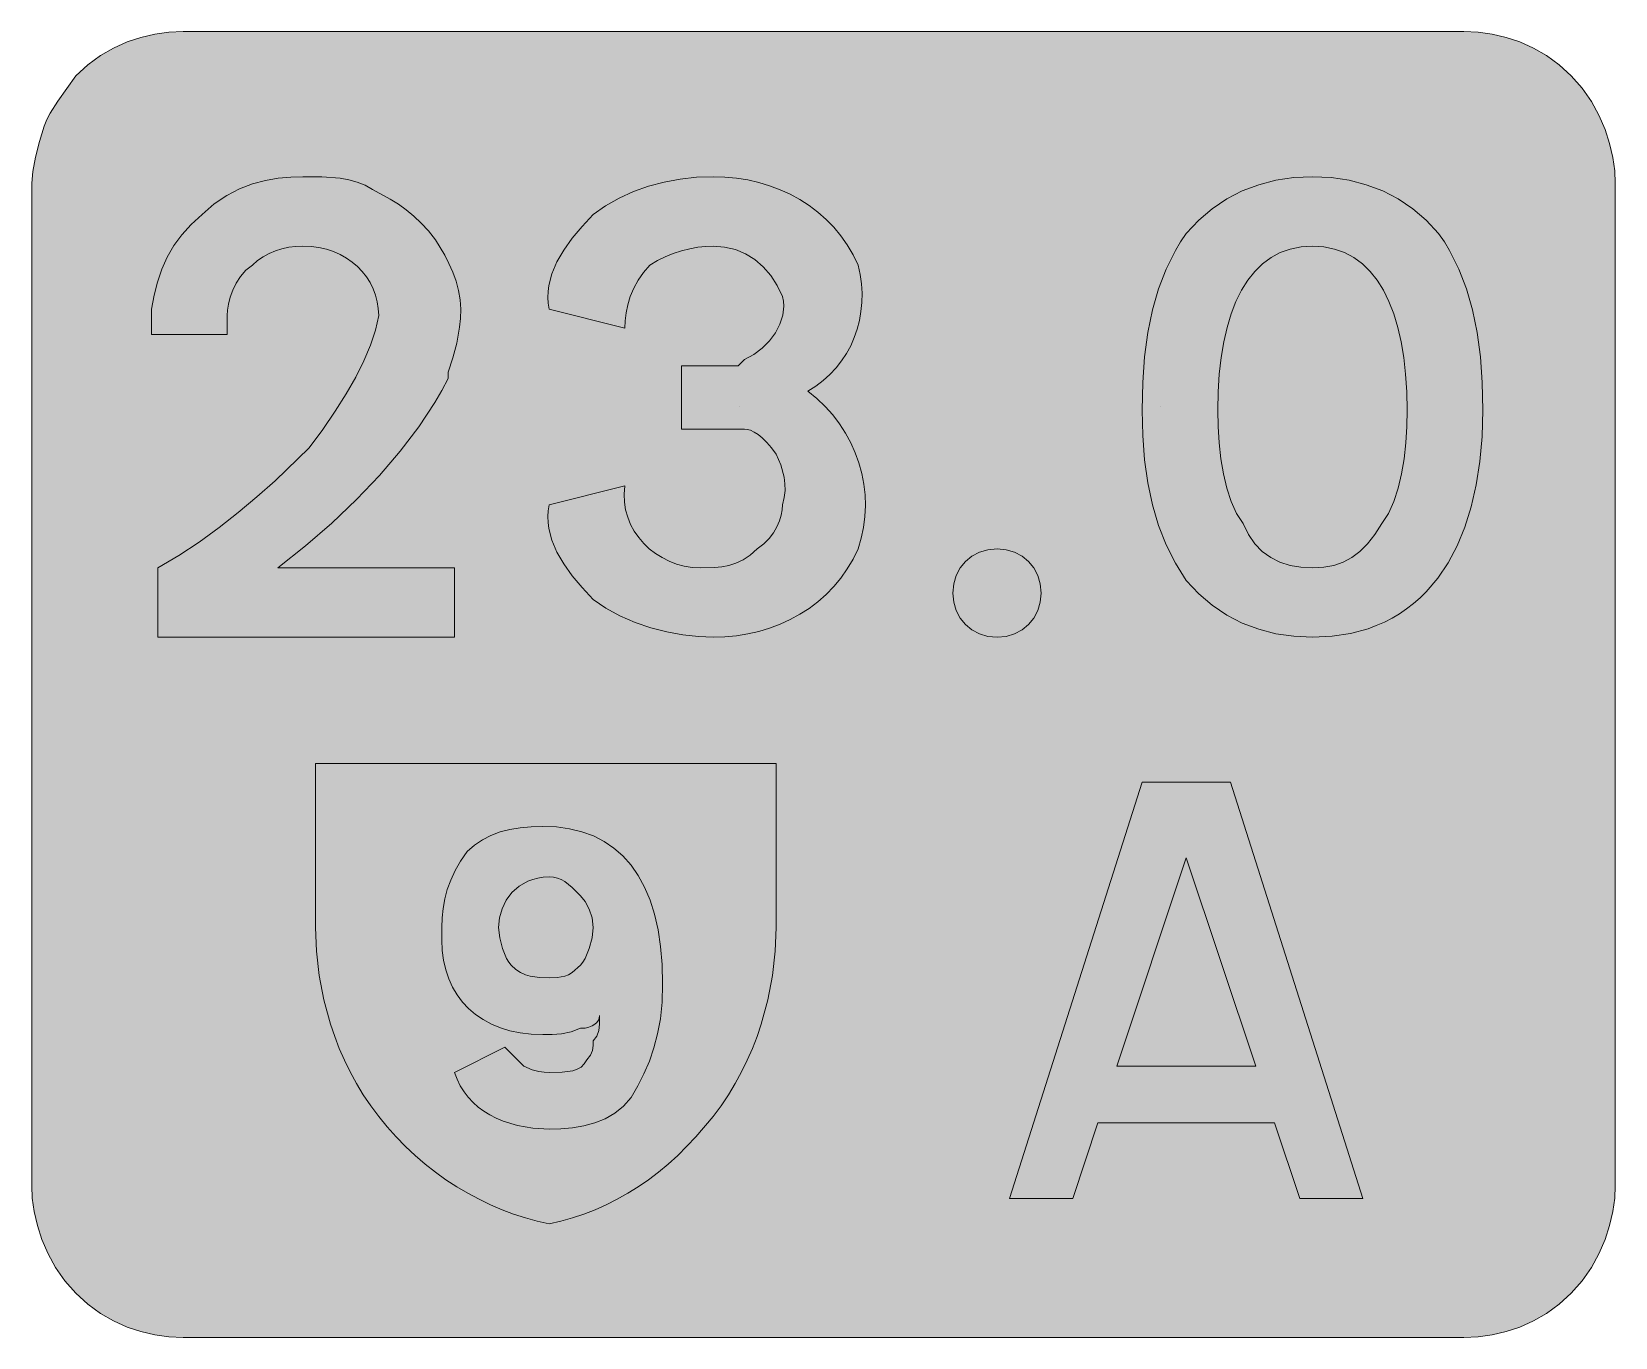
# Model space of a CAD drawing. Header units: metres. Extents: x 133 to 434, y 10 to 258.
import ezdxf

# ---------------------------------------------------------------- set-up
doc = ezdxf.new("R2010")
doc.units = ezdxf.units.M
for name, color, linetype, true_color in [('FILL_BLACK_000000', 7, 'Continuous', 0x000000), ('FILL_LIME_00FF00', 7, 'Continuous', 0x00ff00), ('FILL_WHITE_FFFFFF', 7, 'Continuous', 0xffffff), ('FILL_YELLOW_FFFF00', 7, 'Continuous', 0xffff00), ('STROKE_WHITE_FFFFFF', 7, 'Continuous', 0xffffff)]:
    doc.layers.add(name, color=color, linetype=linetype, true_color=true_color)

msp = doc.modelspace()

# ---------------------------------------------------------------- hatches: boundary and pattern name
at = {"layer": 'FILL_BLACK_000000', "true_color": 0x000000}
h = msp.add_hatch(color=7, dxfattribs=at)
h.dxf.hatch_style = 1
h.paths.add_polyline_path([(226.35, 61.44), (227.94, 60.75), (229.2, 60.39), (230.23, 60.26), (231.15, 60.24), (233.63, 60.28), (235.65, 60.54), (236.49, 60.83), (237.23, 61.25), (237.84, 61.85), (238.35, 62.64), (239.04, 63.54), (239.4, 64.44), (239.53, 65.34), (239.55, 66.24), (240.24, 67.16), (240.6, 68.19), (240.73, 69.45), (240.75, 71.04), (240.69, 70.59), (240.53, 70.16), (240.24, 69.75), (239.85, 69.39), (239.34, 69.08), (238.73, 68.85), (237.99, 68.69), (237.15, 68.64), (235.35, 67.95), (233.55, 67.59), (231.75, 67.46), (229.95, 67.44), (227.76, 67.52), (225.68, 67.77), (223.72, 68.18), (221.89, 68.73), (220.18, 69.44), (218.6, 70.29), (217.16, 71.27), (215.85, 72.39), (214.68, 73.63), (213.66, 75), (212.79, 76.48), (212.06, 78.07), (211.49, 79.77), (211.08, 81.57), (210.83, 83.46), (210.75, 85.44), (210.75, 87.84), (210.81, 89.64), (210.99, 91.44), (211.32, 93.24), (211.8, 95.04), (212.45, 96.84), (213.28, 98.64), (214.31, 100.44), (215.55, 102.24), (216.96, 103.48), (218.48, 104.51), (220.11, 105.34), (221.85, 105.99), (223.71, 106.47), (225.68, 106.8), (227.76, 106.98), (229.95, 107.04), (232.58, 106.93), (235.06, 106.59), (237.4, 106.02), (239.59, 105.22), (241.62, 104.19), (243.49, 102.93), (245.2, 101.43), (246.75, 99.69), (248.13, 97.71), (249.33, 95.5), (250.36, 93.04), (251.21, 90.33), (251.88, 87.38), (252.36, 84.19), (252.65, 80.74), (252.75, 77.04), (252.64, 73.6), (252.32, 70.46), (251.8, 67.57), (251.1, 64.89), (250.23, 62.38), (249.21, 60), (248.04, 57.7), (246.75, 55.44), (245.29, 53.8), (243.64, 52.48), (241.81, 51.43), (239.85, 50.64), (237.77, 50.07), (235.61, 49.7), (233.4, 49.5), (231.15, 49.44), (228.06, 49.61), (225.13, 50.11), (222.4, 50.96), (221.12, 51.51), (219.9, 52.14), (218.75, 52.86), (217.69, 53.66), (216.7, 54.54), (215.79, 55.51), (214.98, 56.57), (214.27, 57.71), (213.66, 58.93), (213.15, 60.24), (222.75, 65.04), (226.35, 61.44)])
h.paths.add_polyline_path([(229.01, 97.22), (228.04, 96.97), (227.12, 96.61), (225.48, 95.67), (224.1, 94.44), (223.01, 92.99), (222.21, 91.36), (221.72, 89.63), (221.55, 87.84), (221.76, 85.87), (222.3, 83.79), (223.07, 81.93), (223.5, 81.2), (223.95, 80.64), (224.85, 79.85), (225.75, 79.25), (226.65, 78.83), (227.55, 78.54), (229.35, 78.28), (231.15, 78.24), (232.76, 78.28), (234.15, 78.54), (234.83, 78.83), (235.54, 79.25), (237.15, 80.64), (237.6, 81.2), (238.03, 81.93), (238.8, 83.79), (239.34, 85.87), (239.55, 87.84), (239.34, 89.62), (238.8, 91.29), (238.03, 92.73), (237.15, 93.84), (235.54, 95.41), (234.15, 96.54), (233.47, 96.93), (232.76, 97.21), (232, 97.38), (231.15, 97.44), (230.05, 97.38), (229.01, 97.22)], flags=16)
at = {"layer": 'FILL_LIME_00FF00', "true_color": 0x00ff00}
h = msp.add_hatch(color=7, dxfattribs=at)
h.dxf.hatch_style = 1
h.paths.add_polyline_path([(405.15, 258.24), (407.85, 258.13), (410.53, 257.77), (413.19, 257.16), (415.8, 256.29), (418.36, 255.13), (420.84, 253.68), (423.25, 251.92), (425.55, 249.84), (427.63, 247.49), (429.39, 244.96), (430.84, 242.33), (432, 239.64), (432.87, 236.95), (433.48, 234.31), (433.84, 231.79), (433.95, 229.44), (433.95, 38.64), (433.84, 36.29), (433.48, 33.76), (432.87, 31.13), (432, 28.44), (430.84, 25.75), (429.39, 23.11), (427.63, 20.59), (425.55, 18.24), (423.25, 16.16), (420.84, 14.4), (418.36, 12.95), (415.8, 11.79), (413.19, 10.92), (410.53, 10.31), (407.85, 9.95), (405.15, 9.84), (161.55, 9.84), (158.85, 9.95), (156.17, 10.31), (153.51, 10.92), (150.9, 11.79), (148.34, 12.95), (145.86, 14.4), (143.45, 16.16), (141.15, 18.24), (139.07, 20.59), (137.31, 23.11), (135.86, 25.75), (134.7, 28.44), (133.83, 31.13), (133.22, 33.76), (132.86, 36.29), (132.75, 38.64), (132.75, 229.44), (132.96, 231.63), (133.5, 234.39), (134.27, 237.37), (135.15, 240.24), (135.65, 241.54), (136.26, 242.75), (137.7, 245.04), (141.15, 249.84), (143.45, 251.92), (145.86, 253.68), (148.34, 255.13), (150.9, 256.29), (153.51, 257.16), (156.17, 257.77), (158.85, 258.13), (161.55, 258.24), (405.15, 258.24)])
at = {"layer": 'FILL_WHITE_FFFFFF', "true_color": 0xffffff}
h = msp.add_hatch(color=7, dxfattribs=at)
h.dxf.hatch_style = 1
h.paths.add_polyline_path([(155.55, 200.64), (155.55, 205.44), (156.06, 208.08), (156.71, 210.61), (157.53, 213.03), (158.55, 215.34), (159.79, 217.53), (161.29, 219.61), (163.06, 221.58), (165.15, 223.44), (167.45, 225.47), (169.84, 227.1), (172.28, 228.35), (174.75, 229.29), (177.22, 229.94), (179.66, 230.36), (182.05, 230.58), (184.35, 230.64), (187.93, 230.6), (191.4, 230.34), (193.06, 230.05), (194.64, 229.63), (196.15, 229.03), (197.55, 228.24), (200.94, 226.4), (202.51, 225.41), (204, 224.34), (205.44, 223.15), (206.83, 221.83), (208.2, 220.33), (209.55, 218.64), (211.31, 215.73), (212.12, 214.15), (212.85, 212.49), (213.46, 210.78), (213.94, 209.02), (214.24, 207.24), (214.35, 205.44), (214.3, 203.69), (214.14, 202.05), (213.6, 198.99), (212.83, 196.16), (211.95, 193.44), (211.95, 192.24), (210.76, 189.98), (209.43, 187.69), (206.38, 183.07), (202.86, 178.42), (198.9, 173.79), (194.55, 169.21), (189.84, 164.73), (184.83, 160.4), (179.55, 156.24), (213.15, 156.24), (213.15, 143.04), (156.75, 143.04), (156.75, 156.24), (160.74, 158.6), (164.63, 161.15), (168.39, 163.88), (172.05, 166.74), (175.59, 169.72), (179.03, 172.78), (185.55, 179.04), (188.14, 182.58), (190.48, 186.01), (192.57, 189.33), (194.4, 192.54), (195.94, 195.63), (197.19, 198.61), (198.13, 201.48), (198.75, 204.24), (198.68, 205.57), (198.48, 206.87), (198.14, 208.13), (197.68, 209.34), (197.1, 210.49), (196.41, 211.58), (195.61, 212.6), (194.7, 213.54), (193.7, 214.4), (192.6, 215.16), (191.41, 215.83), (190.14, 216.39), (188.8, 216.84), (187.38, 217.17), (185.9, 217.37), (184.35, 217.44), (183, 217.38), (181.67, 217.21), (180.36, 216.93), (179.1, 216.54), (177.89, 216.03), (176.76, 215.41), (175.7, 214.68), (174.75, 213.84), (173.51, 212.84), (172.48, 211.66), (171.65, 210.38), (171, 209.04), (170.52, 207.7), (170.19, 206.41), (170.01, 205.24), (169.95, 204.24), (169.95, 200.64), (155.55, 200.64)])
h = msp.add_hatch(color=7, dxfattribs=at)
h.dxf.hatch_style = 1
h.paths.add_polyline_path([(256.35, 182.64), (256.35, 194.64), (265.95, 194.64), (267.15, 194.64), (268.35, 195.84), (270.09, 196.85), (271.67, 198.05), (273.05, 199.43), (274.2, 200.94), (275.06, 202.57), (275.61, 204.28), (275.78, 206.04), (275.72, 206.94), (275.55, 207.84), (274.54, 209.98), (273.32, 211.87), (271.9, 213.51), (270.3, 214.89), (268.53, 215.98), (266.61, 216.78), (264.54, 217.27), (262.35, 217.44), (260.95, 217.38), (259.46, 217.21), (257.92, 216.93), (256.35, 216.54), (254.78, 216.03), (253.24, 215.41), (251.75, 214.68), (250.35, 213.84), (249.11, 212.44), (248.08, 210.95), (247.25, 209.41), (246.6, 207.84), (246.12, 206.27), (245.79, 204.73), (245.61, 203.24), (245.55, 201.84), (231.15, 205.44), (230.98, 206.56), (230.92, 207.69), (230.97, 208.81), (231.11, 209.94), (231.7, 212.19), (232.65, 214.44), (233.94, 216.69), (235.54, 218.94), (237.42, 221.19), (239.55, 223.44), (241.91, 225.13), (244.46, 226.59), (247.19, 227.83), (250.05, 228.84), (253.03, 229.63), (256.09, 230.19), (259.2, 230.53), (262.35, 230.64), (264.58, 230.57), (266.78, 230.36), (268.94, 230.02), (271.05, 229.53), (273.1, 228.92), (275.09, 228.17), (277.01, 227.3), (278.85, 226.29), (280.61, 225.16), (282.27, 223.9), (283.84, 222.52), (285.3, 221.02), (286.65, 219.4), (287.88, 217.66), (288.98, 215.81), (289.95, 213.84), (290.33, 212.04), (290.57, 210.25), (290.68, 208.47), (290.64, 206.71), (290.48, 204.99), (290.18, 203.29), (289.76, 201.64), (289.2, 200.04), (288.52, 198.49), (287.71, 197.01), (286.78, 195.6), (285.73, 194.26), (284.56, 193.01), (283.27, 191.86), (281.87, 190.8), (280.35, 189.84), (282.08, 188.44), (283.67, 186.93), (285.11, 185.32), (286.41, 183.63), (287.56, 181.87), (288.56, 180.03), (289.4, 178.14), (290.1, 176.19), (290.64, 174.2), (291.03, 172.18), (291.25, 170.13), (291.32, 168.07), (291.22, 166), (290.96, 163.93), (290.54, 161.88), (289.95, 159.84), (288.98, 157.87), (287.88, 156.02), (286.65, 154.28), (285.3, 152.66), (283.84, 151.16), (282.27, 149.78), (280.61, 148.52), (278.85, 147.39), (277.01, 146.38), (275.09, 145.51), (273.1, 144.76), (271.05, 144.15), (268.94, 143.66), (266.78, 143.32), (264.58, 143.11), (262.35, 143.04), (259.55, 143.15), (256.59, 143.49), (253.55, 144.05), (250.5, 144.84), (247.5, 145.85), (244.63, 147.09), (241.96, 148.55), (239.55, 150.24), (237.42, 152.49), (235.54, 154.74), (233.94, 156.99), (232.65, 159.24), (231.7, 161.49), (231.11, 163.74), (230.97, 164.86), (230.92, 165.99), (230.98, 167.11), (231.15, 168.24), (245.55, 171.84), (245.42, 170.28), (245.48, 168.76), (245.71, 167.28), (246.11, 165.86), (246.67, 164.5), (247.36, 163.21), (248.2, 162.01), (249.15, 160.89), (250.22, 159.87), (251.39, 158.96), (252.65, 158.17), (253.99, 157.5), (255.4, 156.96), (256.87, 156.57), (258.39, 156.32), (259.95, 156.24), (262.65, 156.3), (264, 156.43), (265.35, 156.69), (266.7, 157.12), (268.05, 157.76), (269.4, 158.65), (270.75, 159.84), (271.99, 160.79), (273.02, 161.83), (273.85, 162.92), (274.5, 164.04), (274.98, 165.16), (275.31, 166.25), (275.49, 167.29), (275.55, 168.24), (275.89, 169.59), (276.04, 170.92), (276.01, 172.23), (275.85, 173.49), (275.21, 175.83), (274.35, 177.84), (273.45, 179.08), (272.57, 180.11), (271.71, 180.94), (270.9, 181.59), (270.14, 182.07), (269.46, 182.4), (268.85, 182.58), (268.35, 182.64), (256.35, 182.64)])
h = msp.add_hatch(color=7, dxfattribs=at)
h.dxf.hatch_style = 1
h.paths.add_polyline_path([(345.03, 200.98), (345.9, 205.29), (347.06, 209.31), (348.51, 213.07), (350.27, 216.58), (351.27, 218.24), (352.35, 219.84), (354.71, 222.37), (357.28, 224.56), (360.05, 226.42), (363, 227.94), (366.12, 229.12), (369.39, 229.96), (372.81, 230.47), (376.35, 230.64), (379.89, 230.47), (383.31, 229.96), (386.58, 229.12), (389.7, 227.94), (392.65, 226.42), (395.42, 224.56), (397.99, 222.37), (400.35, 219.84), (401.43, 218.24), (402.43, 216.58), (404.19, 213.07), (405.64, 209.31), (406.8, 205.29), (407.67, 200.98), (408.28, 196.38), (408.64, 191.47), (408.75, 186.24), (408.61, 181.21), (408.19, 176.46), (407.51, 172), (406.56, 167.85), (405.34, 163.99), (403.88, 160.44), (402.16, 157.21), (400.2, 154.29), (398, 151.7), (396.81, 150.52), (395.57, 149.43), (394.26, 148.42), (392.9, 147.5), (391.49, 146.66), (390.02, 145.91), (388.49, 145.24), (386.92, 144.66), (383.6, 143.76), (380.08, 143.22), (376.35, 143.04), (372.81, 143.21), (369.39, 143.71), (366.12, 144.56), (363, 145.74), (360.05, 147.26), (357.28, 149.11), (354.71, 151.31), (352.35, 153.84), (350.27, 157.1), (348.51, 160.59), (347.06, 164.3), (345.9, 168.24), (345.03, 172.4), (344.42, 176.79), (344.06, 181.4), (343.95, 186.24), (344.06, 191.47), (344.42, 196.38), (345.03, 200.98)])
h.paths.add_polyline_path([(380.44, 156.71), (382.21, 157.32), (383.85, 158.19), (385.37, 159.35), (386.81, 160.8), (388.2, 162.56), (389.55, 164.64), (390.79, 166.6), (391.82, 168.86), (392.65, 171.37), (393.3, 174.09), (393.78, 176.98), (394.11, 180), (394.29, 183.1), (394.35, 186.24), (394.28, 189.75), (394.07, 193.09), (393.72, 196.25), (393.23, 199.21), (392.59, 201.98), (391.82, 204.55), (390.9, 206.9), (389.85, 209.04), (388.65, 210.95), (387.32, 212.63), (385.84, 214.07), (384.23, 215.26), (382.47, 216.21), (380.57, 216.89), (378.53, 217.3), (376.35, 217.44), (374.17, 217.3), (372.13, 216.89), (370.23, 216.21), (368.48, 215.26), (366.86, 214.07), (365.38, 212.63), (364.05, 210.95), (362.85, 209.04), (361.8, 206.9), (360.88, 204.55), (360.11, 201.98), (359.48, 199.21), (358.98, 196.25), (358.63, 193.09), (358.42, 189.75), (358.35, 186.24), (358.41, 183.1), (358.59, 180), (358.92, 176.98), (359.4, 174.09), (360.05, 171.37), (360.88, 168.86), (361.91, 166.6), (363.15, 164.64), (364.16, 162.56), (365.38, 160.8), (366.8, 159.35), (368.4, 158.19), (370.17, 157.32), (372.09, 156.71), (374.16, 156.35), (376.35, 156.24), (378.49, 156.35), (380.44, 156.71)], flags=16)
h = msp.add_hatch(color=7, dxfattribs=at)
h.dxf.hatch_style = 1
h.paths.add_polyline_path([(324.59, 149.7), (324.11, 148.1), (323.36, 146.67), (322.35, 145.44), (321.12, 144.43), (319.69, 143.68), (318.09, 143.2), (316.35, 143.04), (314.61, 143.2), (313.01, 143.68), (311.58, 144.43), (310.35, 145.44), (309.34, 146.67), (308.59, 148.1), (308.11, 149.7), (307.95, 151.44), (308.11, 153.18), (308.59, 154.78), (309.34, 156.21), (310.35, 157.44), (311.58, 158.45), (313.01, 159.2), (314.61, 159.68), (316.35, 159.84), (318.09, 159.68), (319.69, 159.2), (321.12, 158.45), (322.35, 157.44), (323.36, 156.21), (324.11, 154.78), (324.59, 153.18), (324.75, 151.44), (324.59, 149.7)])
h = msp.add_hatch(color=7, dxfattribs=at)
h.dxf.hatch_style = 1
h.paths.add_polyline_path([(385.95, 36.24), (373.95, 36.24), (369.15, 50.64), (335.55, 50.64), (330.75, 36.24), (318.75, 36.24), (343.95, 115.44), (360.75, 115.44), (385.95, 36.24)])
h.paths.add_polyline_path([(339.15, 61.44), (365.55, 61.44), (352.35, 101.04), (339.15, 61.44)], flags=16)
at = {"layer": 'FILL_YELLOW_FFFF00', "true_color": 0xffff00}
h = msp.add_hatch(color=7, dxfattribs=at)
h.dxf.hatch_style = 1
h.paths.add_polyline_path([(228.9, 31.95), (226.66, 32.56), (224.42, 33.29), (222.21, 34.12), (220.01, 35.06), (217.84, 36.1), (215.7, 37.25), (213.6, 38.49), (211.54, 39.83), (209.53, 41.27), (207.57, 42.81), (205.67, 44.43), (203.83, 46.15), (202.06, 47.96), (200.37, 49.86), (198.75, 51.84), (197.23, 53.89), (195.82, 56), (194.52, 58.14), (193.33, 60.33), (192.24, 62.56), (191.26, 64.81), (190.38, 67.09), (189.6, 69.39), (188.33, 74.02), (187.44, 78.67), (186.92, 83.29), (186.75, 87.84), (186.75, 119.04), (274.35, 119.04), (274.35, 87.84), (274.18, 83.29), (273.66, 78.67), (272.77, 74.02), (271.5, 69.39), (270.72, 67.09), (269.84, 64.81), (268.86, 62.56), (267.77, 60.33), (266.58, 58.14), (265.28, 56), (263.87, 53.89), (262.35, 51.84), (259.09, 47.96), (255.62, 44.43), (253.81, 42.81), (251.95, 41.27), (250.05, 39.83), (248.1, 38.49), (246.11, 37.25), (244.08, 36.1), (242.01, 35.06), (239.91, 34.12), (237.77, 33.29), (235.59, 32.56), (233.39, 31.95), (231.15, 31.44), (228.9, 31.95)])

# ---------------------------------------------------------------- linework, layer by layer
at = {"layer": 'FILL_BLACK_000000', "lineweight": 0, "true_color": 0x000000}
for points in [[(226.35, 61.44), (227.94, 60.75), (229.2, 60.39), (230.23, 60.26), (231.15, 60.24), (233.63, 60.28), (235.65, 60.54), (236.49, 60.83), (237.23, 61.25), (237.84, 61.85), (238.35, 62.64), (239.04, 63.54), (239.4, 64.44), (239.53, 65.34), (239.55, 66.24), (240.24, 67.16), (240.6, 68.19), (240.73, 69.45), (240.75, 71.04), (240.69, 70.59), (240.53, 70.16), (240.24, 69.75), (239.85, 69.39), (239.34, 69.08), (238.73, 68.85), (237.99, 68.69), (237.15, 68.64), (235.35, 67.95), (233.55, 67.59), (231.75, 67.46), (229.95, 67.44), (227.76, 67.52), (225.68, 67.77), (223.72, 68.18), (221.89, 68.73), (220.18, 69.44), (218.6, 70.29), (217.16, 71.27), (215.85, 72.39), (214.68, 73.63), (213.66, 75), (212.79, 76.48), (212.06, 78.07), (211.49, 79.77), (211.08, 81.57), (210.83, 83.46), (210.75, 85.44), (210.75, 87.84), (210.81, 89.64), (210.99, 91.44), (211.32, 93.24), (211.8, 95.04), (212.45, 96.84), (213.28, 98.64), (214.31, 100.44), (215.55, 102.24), (216.96, 103.48), (218.48, 104.51), (220.11, 105.34), (221.85, 105.99), (223.71, 106.47), (225.68, 106.8), (227.76, 106.98), (229.95, 107.04), (232.58, 106.93), (235.06, 106.59), (237.4, 106.02), (239.59, 105.22), (241.62, 104.19), (243.49, 102.93), (245.2, 101.43), (246.75, 99.69), (248.13, 97.71), (249.33, 95.5), (250.36, 93.04), (251.21, 90.33), (251.88, 87.38), (252.36, 84.19), (252.65, 80.74), (252.75, 77.04), (252.64, 73.6), (252.32, 70.46), (251.8, 67.57), (251.1, 64.89), (250.23, 62.38), (249.21, 60), (248.04, 57.7), (246.75, 55.44), (245.29, 53.8), (243.64, 52.48), (241.81, 51.43), (239.85, 50.64), (237.77, 50.07), (235.61, 49.7), (233.4, 49.5), (231.15, 49.44), (228.06, 49.61), (225.13, 50.11), (222.4, 50.96), (221.12, 51.51), (219.9, 52.14), (218.75, 52.86), (217.69, 53.66), (216.7, 54.54), (215.79, 55.51), (214.98, 56.57), (214.27, 57.71), (213.66, 58.93), (213.15, 60.24), (222.75, 65.04)], [(229.01, 97.22), (228.04, 96.97), (227.12, 96.61), (225.48, 95.67), (224.1, 94.44), (223.01, 92.99), (222.21, 91.36), (221.72, 89.63), (221.55, 87.84), (221.76, 85.87), (222.3, 83.79), (223.07, 81.93), (223.5, 81.2), (223.95, 80.64), (224.85, 79.85), (225.75, 79.25), (226.65, 78.83), (227.55, 78.54), (229.35, 78.28), (231.15, 78.24), (232.76, 78.28), (234.15, 78.54), (234.83, 78.83), (235.54, 79.25), (237.15, 80.64), (237.6, 81.2), (238.03, 81.93), (238.8, 83.79), (239.34, 85.87), (239.55, 87.84), (239.34, 89.62), (238.8, 91.29), (238.03, 92.73), (237.15, 93.84), (235.54, 95.41), (234.15, 96.54), (233.47, 96.93), (232.76, 97.21), (232, 97.38), (231.15, 97.44), (230.05, 97.38)]]:
    msp.add_lwpolyline(points, close=True, dxfattribs=at)
at = {"layer": 'FILL_LIME_00FF00', "lineweight": 0, "true_color": 0x00ff00}
msp.add_lwpolyline([(405.15, 258.24), (407.85, 258.13), (410.53, 257.77), (413.19, 257.16), (415.8, 256.29), (418.36, 255.13), (420.84, 253.68), (423.25, 251.92), (425.55, 249.84), (427.63, 247.49), (429.39, 244.96), (430.84, 242.33), (432, 239.64), (432.87, 236.95), (433.48, 234.31), (433.84, 231.79), (433.95, 229.44), (433.95, 38.64), (433.84, 36.29), (433.48, 33.76), (432.87, 31.13), (432, 28.44), (430.84, 25.75), (429.39, 23.11), (427.63, 20.59), (425.55, 18.24), (423.25, 16.16), (420.84, 14.4), (418.36, 12.95), (415.8, 11.79), (413.19, 10.92), (410.53, 10.31), (407.85, 9.95), (405.15, 9.84), (161.55, 9.84), (158.85, 9.95), (156.17, 10.31), (153.51, 10.92), (150.9, 11.79), (148.34, 12.95), (145.86, 14.4), (143.45, 16.16), (141.15, 18.24), (139.07, 20.59), (137.31, 23.11), (135.86, 25.75), (134.7, 28.44), (133.83, 31.13), (133.22, 33.76), (132.86, 36.29), (132.75, 38.64), (132.75, 229.44), (132.96, 231.63), (133.5, 234.39), (134.27, 237.37), (135.15, 240.24), (135.65, 241.54), (136.26, 242.75), (137.7, 245.04), (141.15, 249.84), (143.45, 251.92), (145.86, 253.68), (148.34, 255.13), (150.9, 256.29), (153.51, 257.16), (156.17, 257.77), (158.85, 258.13), (161.55, 258.24)], close=True, dxfattribs=at)
at = {"layer": 'FILL_WHITE_FFFFFF', "lineweight": 0, "true_color": 0xffffff}
for points in [[(155.55, 200.64), (155.55, 205.44), (156.06, 208.08), (156.71, 210.61), (157.53, 213.03), (158.55, 215.34), (159.79, 217.53), (161.29, 219.61), (163.06, 221.58), (165.15, 223.44), (167.45, 225.47), (169.84, 227.1), (172.28, 228.35), (174.75, 229.29), (177.22, 229.94), (179.66, 230.36), (182.05, 230.58), (184.35, 230.64), (187.93, 230.6), (191.4, 230.34), (193.06, 230.05), (194.64, 229.63), (196.15, 229.03), (197.55, 228.24), (200.94, 226.4), (202.51, 225.41), (204, 224.34), (205.44, 223.15), (206.83, 221.83), (208.2, 220.33), (209.55, 218.64), (211.31, 215.73), (212.12, 214.15), (212.85, 212.49), (213.46, 210.78), (213.94, 209.02), (214.24, 207.24), (214.35, 205.44), (214.3, 203.69), (214.14, 202.05), (213.6, 198.99), (212.83, 196.16), (211.95, 193.44), (211.95, 192.24), (210.76, 189.98), (209.43, 187.69), (206.38, 183.07), (202.86, 178.42), (198.9, 173.79), (194.55, 169.21), (189.84, 164.73), (184.83, 160.4), (179.55, 156.24), (213.15, 156.24), (213.15, 143.04), (156.75, 143.04), (156.75, 156.24), (160.74, 158.6), (164.63, 161.15), (168.39, 163.88), (172.05, 166.74), (175.59, 169.72), (179.03, 172.78), (185.55, 179.04), (188.14, 182.58), (190.48, 186.01), (192.57, 189.33), (194.4, 192.54), (195.94, 195.63), (197.19, 198.61), (198.13, 201.48), (198.75, 204.24), (198.68, 205.57), (198.48, 206.87), (198.14, 208.13), (197.68, 209.34), (197.1, 210.49), (196.41, 211.58), (195.61, 212.6), (194.7, 213.54), (193.7, 214.4), (192.6, 215.16), (191.41, 215.83), (190.14, 216.39), (188.8, 216.84), (187.38, 217.17), (185.9, 217.37), (184.35, 217.44), (183, 217.38), (181.67, 217.21), (180.36, 216.93), (179.1, 216.54), (177.89, 216.03), (176.76, 215.41), (175.7, 214.68), (174.75, 213.84), (173.51, 212.84), (172.48, 211.66), (171.65, 210.38), (171, 209.04), (170.52, 207.7), (170.19, 206.41), (170.01, 205.24), (169.95, 204.24), (169.95, 200.64)], [(256.35, 182.64), (256.35, 194.64), (265.95, 194.64), (267.15, 194.64), (268.35, 195.84), (270.09, 196.85), (271.67, 198.05), (273.05, 199.43), (274.2, 200.94), (275.06, 202.57), (275.61, 204.28), (275.78, 206.04), (275.72, 206.94), (275.55, 207.84), (274.54, 209.98), (273.32, 211.87), (271.9, 213.51), (270.3, 214.89), (268.53, 215.98), (266.61, 216.78), (264.54, 217.27), (262.35, 217.44), (260.95, 217.38), (259.46, 217.21), (257.92, 216.93), (256.35, 216.54), (254.78, 216.03), (253.24, 215.41), (251.75, 214.68), (250.35, 213.84), (249.11, 212.44), (248.08, 210.95), (247.25, 209.41), (246.6, 207.84), (246.12, 206.27), (245.79, 204.73), (245.61, 203.24), (245.55, 201.84), (231.15, 205.44), (230.98, 206.56), (230.92, 207.69), (230.97, 208.81), (231.11, 209.94), (231.7, 212.19), (232.65, 214.44), (233.94, 216.69), (235.54, 218.94), (237.42, 221.19), (239.55, 223.44), (241.91, 225.13), (244.46, 226.59), (247.19, 227.83), (250.05, 228.84), (253.03, 229.63), (256.09, 230.19), (259.2, 230.53), (262.35, 230.64), (264.58, 230.57), (266.78, 230.36), (268.94, 230.02), (271.05, 229.53), (273.1, 228.92), (275.09, 228.17), (277.01, 227.3), (278.85, 226.29), (280.61, 225.16), (282.27, 223.9), (283.84, 222.52), (285.3, 221.02), (286.65, 219.4), (287.88, 217.66), (288.98, 215.81), (289.95, 213.84), (290.33, 212.04), (290.57, 210.25), (290.68, 208.47), (290.64, 206.71), (290.48, 204.99), (290.18, 203.29), (289.76, 201.64), (289.2, 200.04), (288.52, 198.49), (287.71, 197.01), (286.78, 195.6), (285.73, 194.26), (284.56, 193.01), (283.27, 191.86), (281.87, 190.8), (280.35, 189.84), (282.08, 188.44), (283.67, 186.93), (285.11, 185.32), (286.41, 183.63), (287.56, 181.87), (288.56, 180.03), (289.4, 178.14), (290.1, 176.19), (290.64, 174.2), (291.03, 172.18), (291.25, 170.13), (291.32, 168.07), (291.22, 166), (290.96, 163.93), (290.54, 161.88), (289.95, 159.84), (288.98, 157.87), (287.88, 156.02), (286.65, 154.28), (285.3, 152.66), (283.84, 151.16), (282.27, 149.78), (280.61, 148.52), (278.85, 147.39), (277.01, 146.38), (275.09, 145.51), (273.1, 144.76), (271.05, 144.15), (268.94, 143.66), (266.78, 143.32), (264.58, 143.11), (262.35, 143.04), (259.55, 143.15), (256.59, 143.49), (253.55, 144.05), (250.5, 144.84), (247.5, 145.85), (244.63, 147.09), (241.96, 148.55), (239.55, 150.24), (237.42, 152.49), (235.54, 154.74), (233.94, 156.99), (232.65, 159.24), (231.7, 161.49), (231.11, 163.74), (230.97, 164.86), (230.92, 165.99), (230.98, 167.11), (231.15, 168.24), (245.55, 171.84), (245.42, 170.28), (245.48, 168.76), (245.71, 167.28), (246.11, 165.86), (246.67, 164.5), (247.36, 163.21), (248.2, 162.01), (249.15, 160.89), (250.22, 159.87), (251.39, 158.96), (252.65, 158.17), (253.99, 157.5), (255.4, 156.96), (256.87, 156.57), (258.39, 156.32), (259.95, 156.24), (262.65, 156.3), (264, 156.43), (265.35, 156.69), (266.7, 157.12), (268.05, 157.76), (269.4, 158.65), (270.75, 159.84), (271.99, 160.79), (273.02, 161.83), (273.85, 162.92), (274.5, 164.04), (274.98, 165.16), (275.31, 166.25), (275.49, 167.29), (275.55, 168.24), (275.89, 169.59), (276.04, 170.92), (276.01, 172.23), (275.85, 173.49), (275.21, 175.83), (274.35, 177.84), (273.45, 179.08), (272.57, 180.11), (271.71, 180.94), (270.9, 181.59), (270.14, 182.07), (269.46, 182.4), (268.85, 182.58), (268.35, 182.64)], [(345.03, 200.98), (345.9, 205.29), (347.06, 209.31), (348.51, 213.07), (350.27, 216.58), (351.27, 218.24), (352.35, 219.84), (354.71, 222.37), (357.28, 224.56), (360.05, 226.42), (363, 227.94), (366.12, 229.12), (369.39, 229.96), (372.81, 230.47), (376.35, 230.64), (379.89, 230.47), (383.31, 229.96), (386.58, 229.12), (389.7, 227.94), (392.65, 226.42), (395.42, 224.56), (397.99, 222.37), (400.35, 219.84), (401.43, 218.24), (402.43, 216.58), (404.19, 213.07), (405.64, 209.31), (406.8, 205.29), (407.67, 200.98), (408.28, 196.38), (408.64, 191.47), (408.75, 186.24), (408.61, 181.21), (408.19, 176.46), (407.51, 172), (406.56, 167.85), (405.34, 163.99), (403.88, 160.44), (402.16, 157.21), (400.2, 154.29), (398, 151.7), (396.81, 150.52), (395.57, 149.43), (394.26, 148.42), (392.9, 147.5), (391.49, 146.66), (390.02, 145.91), (388.49, 145.24), (386.92, 144.66), (383.6, 143.76), (380.08, 143.22), (376.35, 143.04), (372.81, 143.21), (369.39, 143.71), (366.12, 144.56), (363, 145.74), (360.05, 147.26), (357.28, 149.11), (354.71, 151.31), (352.35, 153.84), (350.27, 157.1), (348.51, 160.59), (347.06, 164.3), (345.9, 168.24), (345.03, 172.4), (344.42, 176.79), (344.06, 181.4), (343.95, 186.24), (344.06, 191.47), (344.42, 196.38)], [(380.44, 156.71), (382.21, 157.32), (383.85, 158.19), (385.37, 159.35), (386.81, 160.8), (388.2, 162.56), (389.55, 164.64), (390.79, 166.6), (391.82, 168.86), (392.65, 171.37), (393.3, 174.09), (393.78, 176.98), (394.11, 180), (394.29, 183.1), (394.35, 186.24), (394.28, 189.75), (394.07, 193.09), (393.72, 196.25), (393.23, 199.21), (392.59, 201.98), (391.82, 204.55), (390.9, 206.9), (389.85, 209.04), (388.65, 210.95), (387.32, 212.63), (385.84, 214.07), (384.23, 215.26), (382.47, 216.21), (380.57, 216.89), (378.53, 217.3), (376.35, 217.44), (374.17, 217.3), (372.13, 216.89), (370.23, 216.21), (368.48, 215.26), (366.86, 214.07), (365.38, 212.63), (364.05, 210.95), (362.85, 209.04), (361.8, 206.9), (360.88, 204.55), (360.11, 201.98), (359.48, 199.21), (358.98, 196.25), (358.63, 193.09), (358.42, 189.75), (358.35, 186.24), (358.41, 183.1), (358.59, 180), (358.92, 176.98), (359.4, 174.09), (360.05, 171.37), (360.88, 168.86), (361.91, 166.6), (363.15, 164.64), (364.16, 162.56), (365.38, 160.8), (366.8, 159.35), (368.4, 158.19), (370.17, 157.32), (372.09, 156.71), (374.16, 156.35), (376.35, 156.24), (378.49, 156.35)], [(324.59, 149.7), (324.11, 148.1), (323.36, 146.67), (322.35, 145.44), (321.12, 144.43), (319.69, 143.68), (318.09, 143.2), (316.35, 143.04), (314.61, 143.2), (313.01, 143.68), (311.58, 144.43), (310.35, 145.44), (309.34, 146.67), (308.59, 148.1), (308.11, 149.7), (307.95, 151.44), (308.11, 153.18), (308.59, 154.78), (309.34, 156.21), (310.35, 157.44), (311.58, 158.45), (313.01, 159.2), (314.61, 159.68), (316.35, 159.84), (318.09, 159.68), (319.69, 159.2), (321.12, 158.45), (322.35, 157.44), (323.36, 156.21), (324.11, 154.78), (324.59, 153.18), (324.75, 151.44)], [(385.95, 36.24), (373.95, 36.24), (369.15, 50.64), (335.55, 50.64), (330.75, 36.24), (318.75, 36.24), (343.95, 115.44), (360.75, 115.44)], [(339.15, 61.44), (365.55, 61.44), (352.35, 101.04)]]:
    msp.add_lwpolyline(points, close=True, dxfattribs=at)
at = {"layer": 'FILL_YELLOW_FFFF00', "lineweight": 0, "true_color": 0xffff00}
msp.add_lwpolyline([(228.9, 31.95), (226.66, 32.56), (224.42, 33.29), (222.21, 34.12), (220.01, 35.06), (217.84, 36.1), (215.7, 37.25), (213.6, 38.49), (211.54, 39.83), (209.53, 41.27), (207.57, 42.81), (205.67, 44.43), (203.83, 46.15), (202.06, 47.96), (200.37, 49.86), (198.75, 51.84), (197.23, 53.89), (195.82, 56), (194.52, 58.14), (193.33, 60.33), (192.24, 62.56), (191.26, 64.81), (190.38, 67.09), (189.6, 69.39), (188.33, 74.02), (187.44, 78.67), (186.92, 83.29), (186.75, 87.84), (186.75, 119.04), (274.35, 119.04), (274.35, 87.84), (274.18, 83.29), (273.66, 78.67), (272.77, 74.02), (271.5, 69.39), (270.72, 67.09), (269.84, 64.81), (268.86, 62.56), (267.77, 60.33), (266.58, 58.14), (265.28, 56), (263.87, 53.89), (262.35, 51.84), (259.09, 47.96), (255.62, 44.43), (253.81, 42.81), (251.95, 41.27), (250.05, 39.83), (248.1, 38.49), (246.11, 37.25), (244.08, 36.1), (242.01, 35.06), (239.91, 34.12), (237.77, 33.29), (235.59, 32.56), (233.39, 31.95), (231.15, 31.44)], close=True, dxfattribs=at)
at = {"layer": 'STROKE_WHITE_FFFFFF', "lineweight": 0, "true_color": 0xffffff}
for points in [[(267.35, 186.88), (267.35, 186.88)], [(347.35, 186.88), (347.35, 186.88)], [(347.35, 186.88), (347.35, 186.88)], [(347.35, 186.88), (347.35, 186.88)], [(347.35, 186.88), (347.35, 186.88)], [(347.35, 186.88), (347.35, 186.88)], [(343.95, 186.24), (343.95, 186.24)]]:
    msp.add_lwpolyline(points, dxfattribs=at)

doc.saveas('drawing.dxf')
